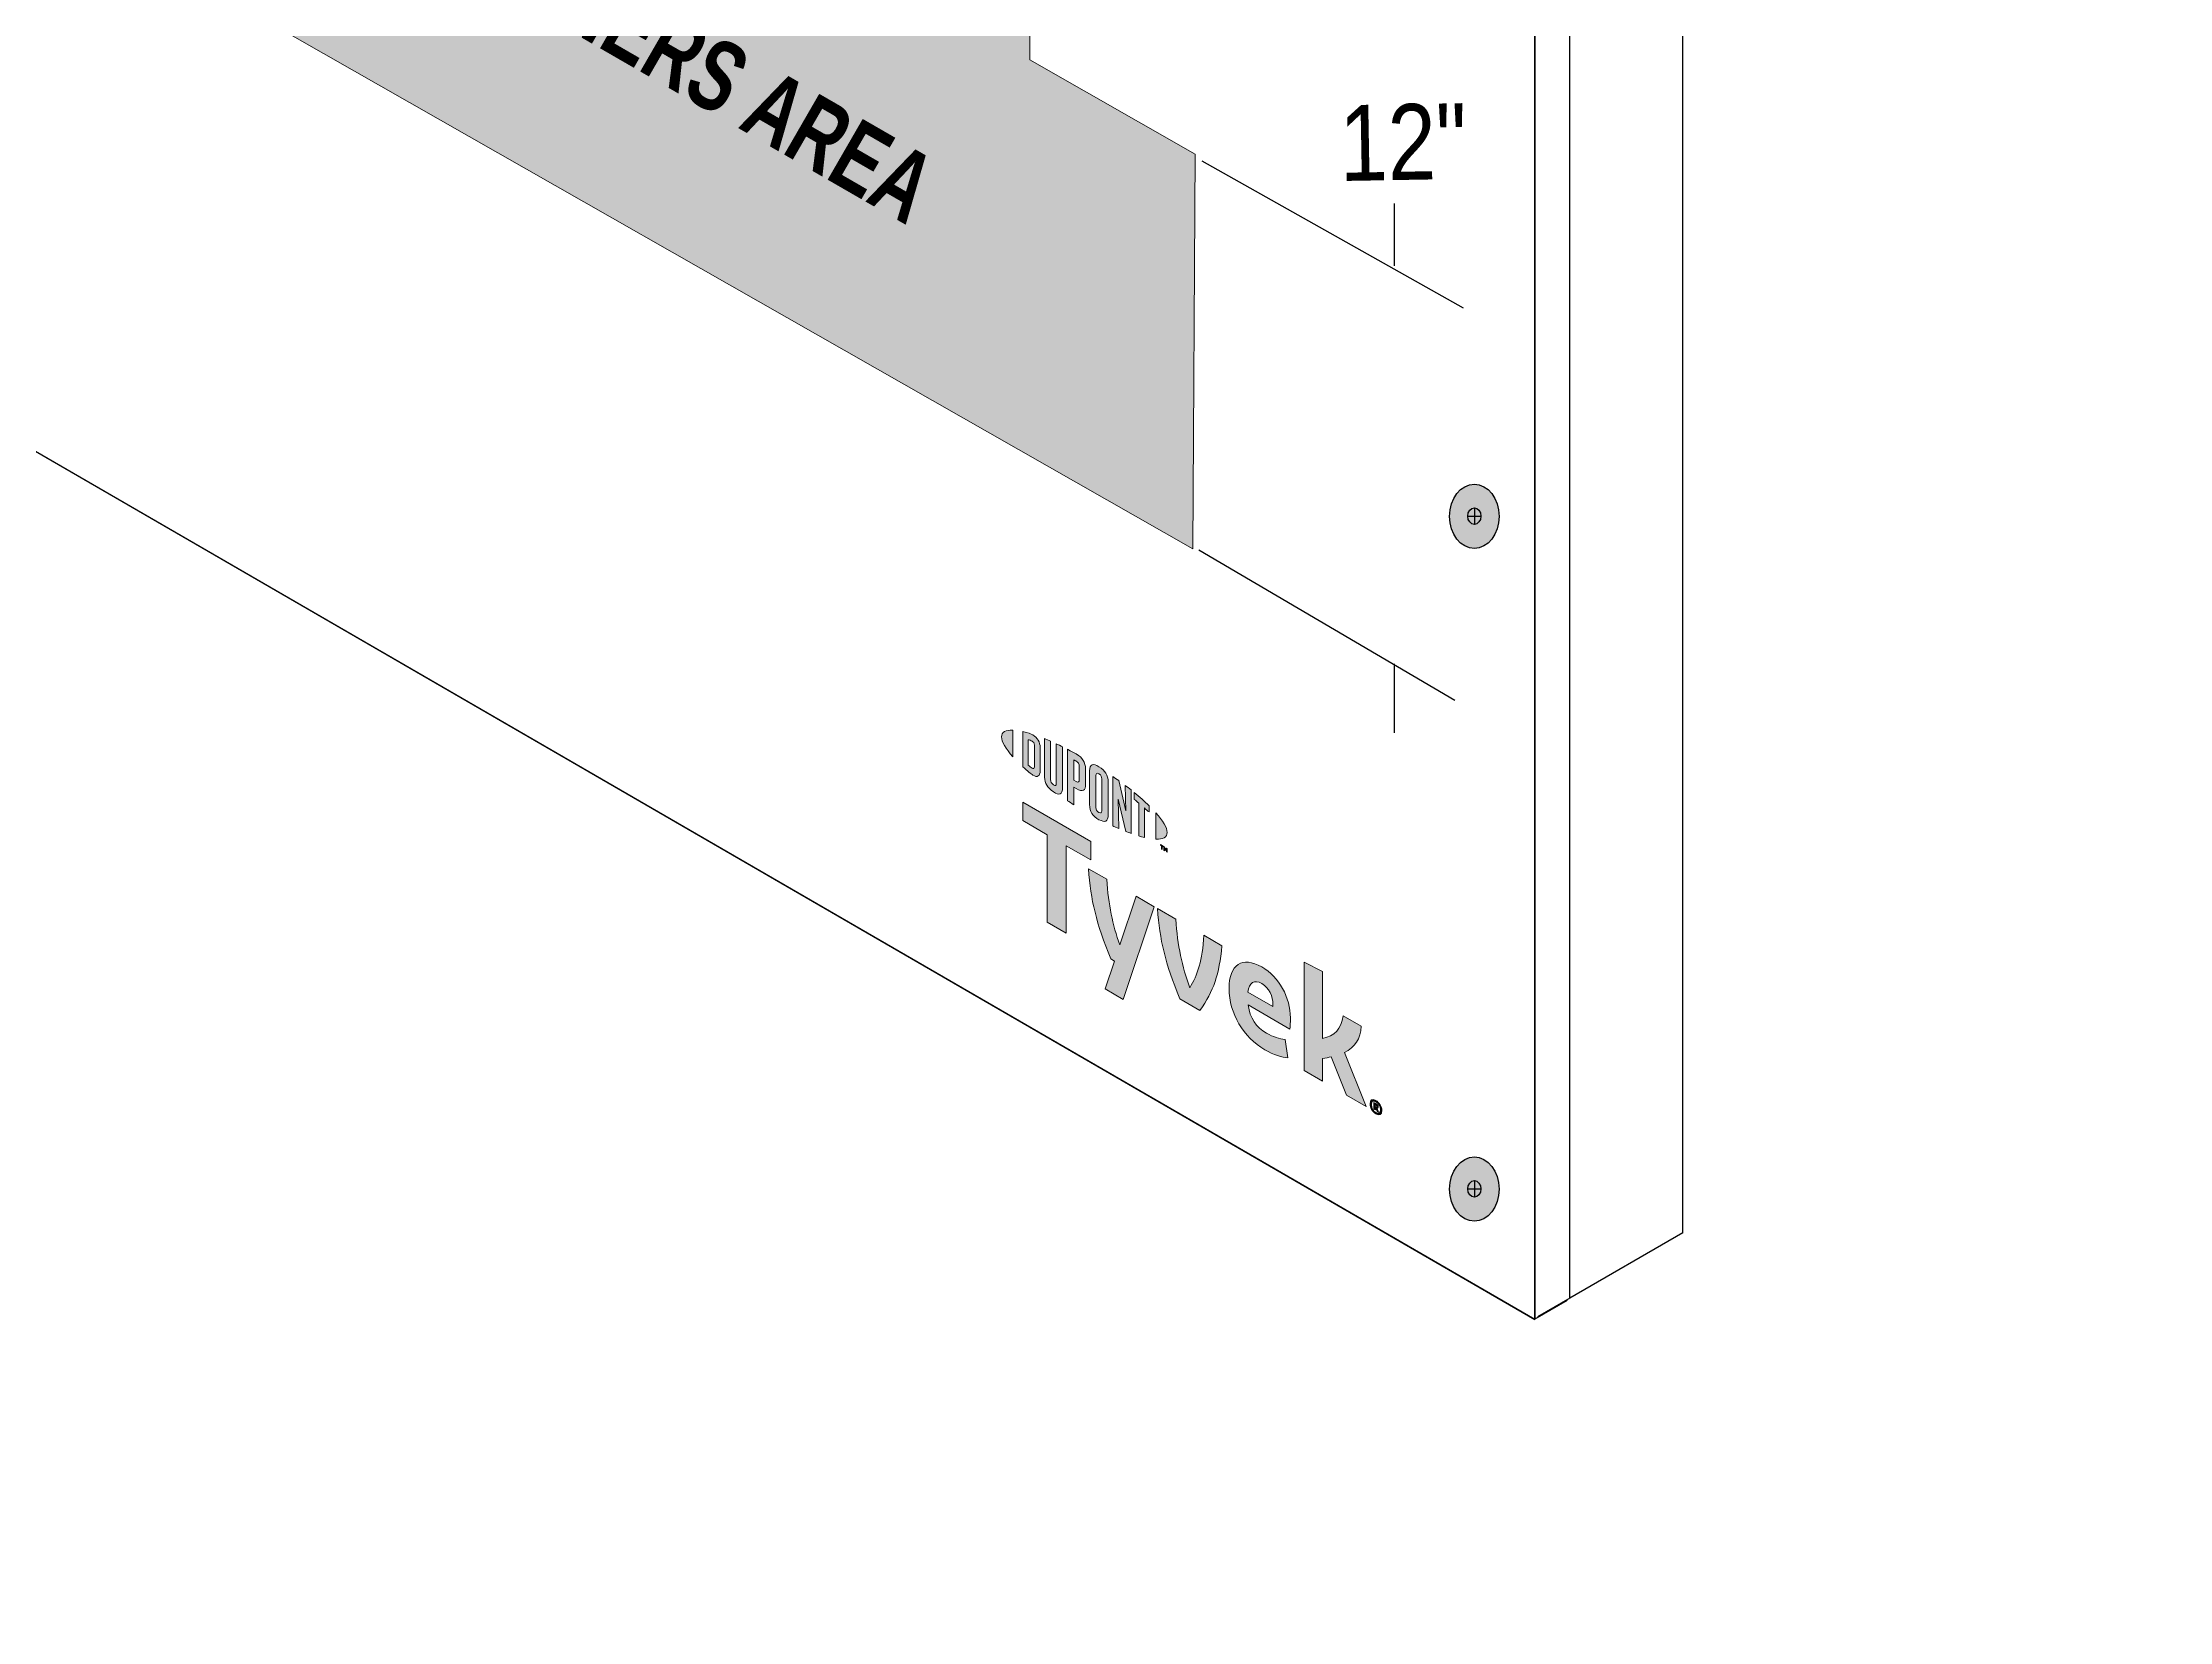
# Model space of a CAD drawing. Extents: x -1140 to 5605, y -816 to 2382.
# Drawn here: x 3065.5 to 3381.6, y -177.4 to 57.2 of the extents above; entities that cross this region are included whole.
import ezdxf

# ---------------------------------------------------------------- set-up
doc = ezdxf.new("R2010")
doc.units = 0
doc.header["$MEASUREMENT"] = 0
for name, pattern in [('AI-Linetype-59', [27, 18, -9]), ('AI-Linetype-60', [13.504076, 9.002717, -4.501359]), ('AI-Linetype-61', [13.504076, 9.002717, -4.501359])]:
    doc.linetypes.add(name, pattern=pattern)
for name, color, linetype, lineweight in [('G-ANNO-TTLB', 7, 'Continuous', 0), ('TYVEK', 7, 'Continuous', 0), ('wall scratch', 7, 'Continuous', 0), ('X-REF - TRACED', 7, 'Continuous', 0)]:
    doc.layers.add(name, color=color, linetype=linetype, lineweight=lineweight)

# ---------------------------------------------------------------- blocks, each defined once
blk = doc.blocks.new('Block_56')
at = {"layer": 'wall scratch', "color": 18, "lineweight": 25, "true_color": 0x000000}
for points in [[(3018.83, 23.51)], [(3287.7, -132.15)]]:
    blk.add_lwpolyline(points, dxfattribs=at)
blk = doc.blocks.new('Block_294')
at = {"layer": 'TYVEK', "color": 2, "lineweight": 25, "true_color": 0xffff00}
for points in [[(3091.11, -6.25)], [(3205.54, -71.08)]]:
    blk.add_lwpolyline(points, dxfattribs=at)
blk = doc.blocks.new('Block_295')
at = {"layer": 'TYVEK', "color": 1, "lineweight": 25, "true_color": 0xff0000}
for points in [[(3122.96, -24.64)], [(3205.54, -72.31)]]:
    blk.add_lwpolyline(points, dxfattribs=at)
blk = doc.blocks.new('Block_296')
at = {"layer": 'TYVEK', "color": 1, "lineweight": 25, "true_color": 0xff0000}
for points in [[(3072.4, 13.53)], [(3072.4, -2.91)]]:
    blk.add_lwpolyline(points, dxfattribs=at)
blk = doc.blocks.new('Block_297')
at = {"layer": 'TYVEK', "color": 1, "lineweight": 25, "true_color": 0xff0000}
for points in [[(3072.4, -2.91)], [(3181.05, -65.77)]]:
    blk.add_lwpolyline(points, dxfattribs=at)
blk = doc.blocks.new('Block_298')
at = {"layer": 'TYVEK', "color": 1, "lineweight": 25, "true_color": 0xff0000}
for points in [[(3122.96, -24.64)], [(3205.54, -72.31)]]:
    blk.add_lwpolyline(points, dxfattribs=at)
blk = doc.blocks.new('Block_299')
at = {"layer": 'TYVEK', "color": 18, "lineweight": 25, "true_color": 0x000000}
for points in [[(3178.76, 115.53)], [(3178.76, -55.91)]]:
    blk.add_lwpolyline(points, dxfattribs=at)
blk = doc.blocks.new('Block_300')
at = {"layer": 'TYVEK', "color": 4, "lineweight": 25, "true_color": 0x00ffff}
for points in [[(3143.51, -11.4)], [(3205.56, -47.18)]]:
    blk.add_lwpolyline(points, dxfattribs=at)
blk = doc.blocks.new('Block_301')
at = {"layer": 'TYVEK', "color": 4, "linetype": 'AI-Linetype-60', "lineweight": 25, "true_color": 0x00ffff}
blk.add_lwpolyline([(3226.51, -58.97)], dxfattribs=at)
at = {"layer": 'TYVEK', "color": 4, "linetype": 'AI-Linetype-61', "lineweight": 25, "true_color": 0x00ffff}
blk.add_lwpolyline([(3205.56, -70.94)], dxfattribs=at)
blk = doc.blocks.new('Block_302')
at = {"layer": 'TYVEK', "color": 4, "lineweight": 25, "true_color": 0x00ffff}
for points in [[(3143.51, -11.4)], [(3123.19, -23.01)]]:
    blk.add_lwpolyline(points, dxfattribs=at)
blk = doc.blocks.new('Block_303')
at = {"layer": 'TYVEK', "color": 4, "lineweight": 25, "true_color": 0x00ffff}
for points in [[(3231.68, -47.19)], [(3231.68, -80.63)]]:
    blk.add_lwpolyline(points, dxfattribs=at)
blk = doc.blocks.new('Block_304')
at = {"layer": 'TYVEK', "color": 4, "lineweight": 25, "true_color": 0x00ffff}
for points in [[(3068.63, 34.98)], [(3091.07, 22.11)]]:
    blk.add_lwpolyline(points, dxfattribs=at)
blk = doc.blocks.new('Block_305')
at = {"layer": 'TYVEK', "color": 4, "lineweight": 25, "true_color": 0x00ffff}
for points in [[(3091.31, -6.08)], [(3205.56, -70.94)]]:
    blk.add_lwpolyline(points, dxfattribs=at)
blk = doc.blocks.new('Block_306')
at = {"layer": 'TYVEK', "color": 2, "lineweight": 25, "true_color": 0xffff00}
for points in [[(3091.07, -6.25)], [(3205.54, -71.08)]]:
    blk.add_lwpolyline(points, dxfattribs=at)
blk = doc.blocks.new('Block_307')
at = {"layer": 'TYVEK', "color": 2, "lineweight": 25, "true_color": 0xffff00}
for points in [[(3095.99, -3.47)], [(3205.24, -66.54)]]:
    blk.add_lwpolyline(points, dxfattribs=at)
blk = doc.blocks.new('Block_308')
at = {"layer": 'TYVEK', "color": 1, "lineweight": 25, "true_color": 0xff0000}
for points in [[(3122.96, -24.64)], [(3205.54, -72.31)]]:
    blk.add_lwpolyline(points, dxfattribs=at)
blk = doc.blocks.new('Block_317')
at = {"layer": 'TYVEK', "true_color": 0x003b71, "transparency": 33554687}
h = blk.add_hatch(color=156, dxfattribs=at)
h.dxf.hatch_style = 2
edge = h.paths.add_edge_path()
edge.add_ellipse((3278.31, -113.16), major_axis=(0, 4.78), ratio=0.766948, start_angle=0, end_angle=360)
at = {"layer": 'TYVEK', "color": 18, "lineweight": 25, "true_color": 0x000000}
for p, q in [((3277.34, -113.13), (3279.29, -113.13)), ((3278.31, -111.9), (3278.31, -114.37))]:
    blk.add_line(p, q, dxfattribs=at)
for centre, major_axis, ratio in [((3278.31, -113.16), (0, 4.78), 0.766948), ((3278.31, -113.13), (0, 1.23), 0.788846)]:
    blk.add_ellipse(centre, major_axis=major_axis, ratio=ratio, dxfattribs=at)
blk = doc.blocks.new('Block_320')
at = {"layer": 'TYVEK', "true_color": 0x003b71, "transparency": 33554687}
h = blk.add_hatch(color=156, dxfattribs=at)
h.dxf.hatch_style = 2
edge = h.paths.add_edge_path()
edge.add_ellipse((3278.31, -13.2), major_axis=(0, 4.78), ratio=0.766948, start_angle=0, end_angle=360)
at = {"layer": 'TYVEK', "color": 18, "lineweight": 25, "true_color": 0x000000}
for p, q in [((3278.31, -11.94), (3278.31, -14.41)), ((3277.34, -13.17), (3279.29, -13.17))]:
    blk.add_line(p, q, dxfattribs=at)
blk.add_lwpolyline([(3277.8, -18.31)], dxfattribs=at)
for centre, major_axis, ratio in [((3278.31, -13.2), (0, 4.78), 0.766948), ((3278.31, -13.17), (0, 1.23), 0.788846)]:
    blk.add_ellipse(centre, major_axis=major_axis, ratio=ratio, dxfattribs=at)
blk = doc.blocks.new('Block_588')
at = {"layer": 'X-REF - TRACED', "true_color": 0x848484, "transparency": 33554687}
h = blk.add_hatch(color=252, dxfattribs=at)
h.dxf.hatch_style = 2
edge = h.paths.add_edge_path()
edge.add_spline(control_points=[(3208.05, -45.97), (3208.05, -46.69), (3208.66, -47.72), (3209.73, -48.91), (3209.73, -48.91), (3209.73, -44.97), (3209.73, -44.97), (3208.66, -44.93), (3208.05, -45.25), (3208.05, -45.97)], knot_values=[0, 0, 0, 0, 1, 1, 1, 2, 2, 2, 3, 3, 3, 3], degree=3, periodic=0)
h = blk.add_hatch(color=252, dxfattribs=at)
h.dxf.hatch_style = 2
edge = h.paths.add_edge_path()
edge.add_spline(control_points=[(3212.94, -50.4), (3212.94, -50.7), (3212.78, -50.71), (3212.59, -50.6), (3212.44, -50.51), (3212.21, -50.32), (3212.03, -50.15), (3212.03, -50.15), (3212.03, -46.39), (3212.03, -46.39), (3212.21, -46.44), (3212.44, -46.51), (3212.59, -46.59), (3212.78, -46.7), (3212.94, -46.89), (3212.94, -47.2), (3212.94, -47.2), (3212.94, -50.4), (3212.94, -50.4)], knot_values=[0, 0, 0, 0, 1, 1, 1, 2, 2, 2, 3, 3, 3, 4, 4, 4, 5, 5, 5, 6, 6, 6, 6], degree=3, periodic=0)
edge = h.paths.add_edge_path()
edge.add_spline(control_points=[(3212.71, -45.68), (3212.41, -45.51), (3211.98, -45.36), (3211.21, -45.19), (3211.21, -45.19), (3211.21, -50.41), (3211.21, -50.41), (3211.89, -51.04), (3212.41, -51.48), (3212.71, -51.66), (3213.4, -52.05), (3213.79, -51.79), (3213.79, -51.02), (3213.79, -51.02), (3213.79, -47.55), (3213.79, -47.55), (3213.79, -46.78), (3213.4, -46.07), (3212.71, -45.68)], knot_values=[0, 0, 0, 0, 1, 1, 1, 2, 2, 2, 3, 3, 3, 4, 4, 4, 5, 5, 5, 6, 6, 6, 6], degree=3, periodic=0)
h = blk.add_hatch(color=252, dxfattribs=at)
h.dxf.hatch_style = 2
edge = h.paths.add_edge_path()
edge.add_spline(control_points=[(3216.18, -52.88), (3216.18, -53.18), (3216.09, -53.32), (3215.76, -53.09), (3215.43, -52.85), (3215.35, -52.65), (3215.35, -52.29), (3215.35, -52.29), (3215.35, -46.6), (3215.35, -46.6), (3215.13, -46.51), (3214.65, -46.31), (3214.45, -46.22), (3214.45, -46.22), (3214.45, -51.97), (3214.45, -51.97), (3214.45, -52.89), (3214.84, -53.47), (3215.76, -54.12), (3216.6, -54.72), (3217.12, -54.53), (3217.12, -53.51), (3217.12, -53.51), (3217.12, -47.44), (3217.12, -47.44), (3216.94, -47.35), (3216.36, -47.07), (3216.18, -46.98), (3216.18, -46.98), (3216.18, -52.88), (3216.18, -52.88)], knot_values=[0, 0, 0, 0, 1, 1, 1, 2, 2, 2, 3, 3, 3, 4, 4, 4, 5, 5, 5, 6, 6, 6, 7, 7, 7, 8, 8, 8, 9, 9, 9, 10, 10, 10, 10], degree=3, periodic=0)
h = blk.add_hatch(color=252, dxfattribs=at)
h.dxf.hatch_style = 2
edge = h.paths.add_edge_path()
edge.add_spline(control_points=[(3219.6, -52.36), (3219.6, -52.69), (3219.5, -52.79), (3219.12, -52.58), (3219.12, -52.58), (3218.79, -52.39), (3218.79, -52.39), (3218.79, -52.39), (3218.79, -49.37), (3218.79, -49.37), (3218.93, -49.44), (3219.01, -49.49), (3219.1, -49.54), (3219.51, -49.77), (3219.6, -50), (3219.6, -50.34), (3219.6, -50.34), (3219.6, -52.36), (3219.6, -52.36)], knot_values=[0, 0, 0, 0, 1, 1, 1, 2, 2, 2, 3, 3, 3, 4, 4, 4, 5, 5, 5, 6, 6, 6, 6], degree=3, periodic=0)
edge = h.paths.add_edge_path()
edge.add_spline(control_points=[(3219.15, -48.5), (3218.99, -48.41), (3218.4, -48.09), (3217.85, -47.81), (3217.85, -47.81), (3217.85, -55.46), (3217.85, -55.46), (3218.03, -55.58), (3218.52, -55.89), (3218.79, -56.05), (3218.79, -56.05), (3218.79, -53.45), (3218.79, -53.45), (3218.79, -53.45), (3219.15, -53.66), (3219.15, -53.66), (3220.14, -54.23), (3220.54, -53.96), (3220.54, -52.98), (3220.54, -52.98), (3220.54, -50.73), (3220.54, -50.73), (3220.54, -49.78), (3220.09, -49.04), (3219.15, -48.5)], knot_values=[0, 0, 0, 0, 1, 1, 1, 2, 2, 2, 3, 3, 3, 4, 4, 4, 5, 5, 5, 6, 6, 6, 7, 7, 7, 8, 8, 8, 8], degree=3, periodic=0)
h = blk.add_hatch(color=252, dxfattribs=at)
h.dxf.hatch_style = 2
edge = h.paths.add_edge_path()
edge.add_spline(control_points=[(3222.95, -56.96), (3222.95, -57.27), (3222.86, -57.37), (3222.53, -57.19), (3222.19, -57.01), (3222.09, -56.78), (3222.09, -56.47), (3222.09, -56.47), (3222.09, -51.7), (3222.09, -51.7), (3222.09, -51.39), (3222.19, -51.27), (3222.53, -51.47), (3222.86, -51.68), (3222.95, -51.89), (3222.95, -52.19), (3222.95, -52.19), (3222.95, -56.96), (3222.95, -56.96)], knot_values=[0, 0, 0, 0, 1, 1, 1, 2, 2, 2, 3, 3, 3, 4, 4, 4, 5, 5, 5, 6, 6, 6, 6], degree=3, periodic=0)
edge = h.paths.add_edge_path()
edge.add_spline(control_points=[(3222.53, -50.4), (3221.66, -49.85), (3221.14, -50), (3221.14, -51), (3221.14, -51), (3221.14, -56.01), (3221.14, -56.01), (3221.14, -57.07), (3221.61, -57.78), (3222.53, -58.27), (3223.43, -58.74), (3223.9, -58.62), (3223.9, -57.49), (3223.9, -57.49), (3223.9, -52.71), (3223.9, -52.71), (3223.9, -51.63), (3223.47, -51), (3222.53, -50.4)], knot_values=[0, 0, 0, 0, 1, 1, 1, 2, 2, 2, 3, 3, 3, 4, 4, 4, 5, 5, 5, 6, 6, 6, 6], degree=3, periodic=0)
h = blk.add_hatch(color=252, dxfattribs=at)
h.dxf.hatch_style = 2
edge = h.paths.add_edge_path()
edge.add_spline(control_points=[(3226.5, -56.96), (3226.5, -56.96), (3225.46, -52.47), (3225.46, -52.47), (3225.17, -52.26), (3224.83, -52.02), (3224.57, -51.84), (3224.57, -51.84), (3224.57, -59.19), (3224.57, -59.19), (3224.75, -59.27), (3225.23, -59.48), (3225.47, -59.59), (3225.47, -59.59), (3225.4, -55.22), (3225.4, -55.22), (3225.4, -55.22), (3226.5, -60.01), (3226.5, -60.01), (3226.73, -60.11), (3227.07, -60.23), (3227.3, -60.32), (3227.3, -60.32), (3227.3, -53.86), (3227.3, -53.86), (3227.07, -53.67), (3226.64, -53.35), (3226.43, -53.19), (3226.43, -53.19), (3226.5, -56.96), (3226.5, -56.96)], knot_values=[0, 0, 0, 0, 1, 1, 1, 2, 2, 2, 3, 3, 3, 4, 4, 4, 5, 5, 5, 6, 6, 6, 7, 7, 7, 8, 8, 8, 9, 9, 9, 10, 10, 10, 10], degree=3, periodic=0)
h = blk.add_hatch(color=252, dxfattribs=at)
h.dxf.hatch_style = 2
edge = h.paths.add_edge_path()
edge.add_spline(control_points=[(3227.76, -55.26), (3228, -55.44), (3228.22, -55.63), (3228.45, -55.81), (3228.45, -55.81), (3228.45, -60.69), (3228.45, -60.69), (3228.65, -60.76), (3229.03, -60.86), (3229.29, -60.92), (3229.29, -60.92), (3229.29, -56.53), (3229.29, -56.53), (3229.53, -56.74), (3229.76, -56.94), (3229.97, -57.13), (3229.97, -57.13), (3229.97, -56.19), (3229.97, -56.19), (3229.31, -55.54), (3228.6, -54.92), (3227.76, -54.24), (3227.76, -54.24), (3227.76, -55.26), (3227.76, -55.26)], knot_values=[0, 0, 0, 0, 1, 1, 1, 2, 2, 2, 3, 3, 3, 4, 4, 4, 5, 5, 5, 6, 6, 6, 7, 7, 7, 8, 8, 8, 8], degree=3, periodic=0)
h = blk.add_hatch(color=252, dxfattribs=at)
h.dxf.hatch_style = 2
edge = h.paths.add_edge_path()
edge.add_spline(control_points=[(3232.66, -60.17), (3232.66, -60.9), (3232.05, -61.22), (3230.98, -61.18), (3230.98, -61.18), (3230.98, -57.24), (3230.98, -57.24), (3232.05, -58.43), (3232.66, -59.46), (3232.66, -60.17)], knot_values=[0, 0, 0, 0, 1, 1, 1, 2, 2, 2, 3, 3, 3, 3], degree=3, periodic=0)
h = blk.add_hatch(color=252, dxfattribs=at)
h.dxf.hatch_style = 2
edge = h.paths.add_edge_path()
edge.add_spline(control_points=[(3232.16, -62.26), (3232.16, -62.26), (3232.26, -62.32), (3232.26, -62.32), (3232.26, -62.32), (3232.41, -62.67), (3232.41, -62.67), (3232.41, -62.67), (3232.56, -62.49), (3232.56, -62.49), (3232.56, -62.49), (3232.66, -62.55), (3232.66, -62.55), (3232.66, -62.55), (3232.66, -63.11), (3232.66, -63.11), (3232.66, -63.11), (3232.57, -63.06), (3232.57, -63.06), (3232.57, -63.06), (3232.57, -62.66), (3232.57, -62.66), (3232.57, -62.66), (3232.41, -62.84), (3232.41, -62.84), (3232.41, -62.84), (3232.4, -62.83), (3232.4, -62.83), (3232.4, -62.83), (3232.25, -62.47), (3232.25, -62.47), (3232.25, -62.47), (3232.25, -62.88), (3232.25, -62.88), (3232.25, -62.88), (3232.16, -62.83), (3232.16, -62.83), (3232.16, -62.83), (3232.16, -62.26), (3232.16, -62.26)], knot_values=[0, 0, 0, 0, 1, 1, 1, 2, 2, 2, 3, 3, 3, 4, 4, 4, 5, 5, 5, 6, 6, 6, 7, 7, 7, 8, 8, 8, 9, 9, 9, 10, 10, 10, 11, 11, 11, 12, 12, 12, 13, 13, 13, 13], degree=3, periodic=0)
edge = h.paths.add_edge_path()
edge.add_spline(control_points=[(3231.81, -62.15), (3231.81, -62.15), (3231.65, -62.06), (3231.65, -62.06), (3231.65, -62.06), (3231.65, -61.96), (3231.65, -61.96), (3231.65, -61.96), (3232.05, -62.2), (3232.05, -62.2), (3232.05, -62.2), (3232.05, -62.3), (3232.05, -62.3), (3232.05, -62.3), (3231.9, -62.21), (3231.9, -62.21), (3231.9, -62.21), (3231.9, -62.68), (3231.9, -62.68), (3231.9, -62.68), (3231.81, -62.62), (3231.81, -62.62), (3231.81, -62.62), (3231.81, -62.15), (3231.81, -62.15)], knot_values=[0, 0, 0, 0, 1, 1, 1, 2, 2, 2, 3, 3, 3, 4, 4, 4, 5, 5, 5, 6, 6, 6, 7, 7, 7, 8, 8, 8, 8], degree=3, periodic=0)
at = {"layer": 'X-REF - TRACED'}
for points, knots in [([(3208.05, -45.97), (3208.05, -46.69), (3208.66, -47.72), (3209.73, -48.91), (3209.73, -48.91), (3209.73, -44.97), (3209.73, -44.97), (3208.66, -44.93), (3208.05, -45.25), (3208.05, -45.97)], [0, 0, 0, 0, 1, 1, 1, 2, 2, 2, 3, 3, 3, 3]), ([(3212.71, -45.68), (3212.41, -45.51), (3211.98, -45.36), (3211.21, -45.19), (3211.21, -45.19), (3211.21, -50.41), (3211.21, -50.41), (3211.89, -51.04), (3212.41, -51.48), (3212.71, -51.66), (3213.4, -52.05), (3213.79, -51.79), (3213.79, -51.02), (3213.79, -51.02), (3213.79, -47.55), (3213.79, -47.55), (3213.79, -46.78), (3213.4, -46.07), (3212.71, -45.68)], [0, 0, 0, 0, 1, 1, 1, 2, 2, 2, 3, 3, 3, 4, 4, 4, 5, 5, 5, 6, 6, 6, 6]), ([(3212.94, -50.4), (3212.94, -50.7), (3212.78, -50.71), (3212.59, -50.6), (3212.44, -50.51), (3212.21, -50.32), (3212.03, -50.15), (3212.03, -50.15), (3212.03, -46.39), (3212.03, -46.39), (3212.21, -46.44), (3212.44, -46.51), (3212.59, -46.59), (3212.78, -46.7), (3212.94, -46.89), (3212.94, -47.2), (3212.94, -47.2), (3212.94, -50.4), (3212.94, -50.4)], [0, 0, 0, 0, 1, 1, 1, 2, 2, 2, 3, 3, 3, 4, 4, 4, 5, 5, 5, 6, 6, 6, 6]), ([(3216.18, -52.88), (3216.18, -53.18), (3216.09, -53.32), (3215.76, -53.09), (3215.43, -52.85), (3215.35, -52.65), (3215.35, -52.29), (3215.35, -52.29), (3215.35, -46.6), (3215.35, -46.6), (3215.13, -46.51), (3214.65, -46.31), (3214.45, -46.22), (3214.45, -46.22), (3214.45, -51.97), (3214.45, -51.97), (3214.45, -52.89), (3214.84, -53.47), (3215.76, -54.12), (3216.6, -54.72), (3217.12, -54.53), (3217.12, -53.51), (3217.12, -53.51), (3217.12, -47.44), (3217.12, -47.44), (3216.94, -47.35), (3216.36, -47.07), (3216.18, -46.98), (3216.18, -46.98), (3216.18, -52.88), (3216.18, -52.88)], [0, 0, 0, 0, 1, 1, 1, 2, 2, 2, 3, 3, 3, 4, 4, 4, 5, 5, 5, 6, 6, 6, 7, 7, 7, 8, 8, 8, 9, 9, 9, 10, 10, 10, 10]), ([(3219.15, -48.5), (3218.99, -48.41), (3218.4, -48.09), (3217.85, -47.81), (3217.85, -47.81), (3217.85, -55.46), (3217.85, -55.46), (3218.03, -55.58), (3218.52, -55.89), (3218.79, -56.05), (3218.79, -56.05), (3218.79, -53.45), (3218.79, -53.45), (3218.79, -53.45), (3219.15, -53.66), (3219.15, -53.66), (3220.14, -54.23), (3220.54, -53.96), (3220.54, -52.98), (3220.54, -52.98), (3220.54, -50.73), (3220.54, -50.73), (3220.54, -49.78), (3220.09, -49.04), (3219.15, -48.5)], [0, 0, 0, 0, 1, 1, 1, 2, 2, 2, 3, 3, 3, 4, 4, 4, 5, 5, 5, 6, 6, 6, 7, 7, 7, 8, 8, 8, 8]), ([(3219.6, -52.36), (3219.6, -52.69), (3219.5, -52.79), (3219.12, -52.58), (3219.12, -52.58), (3218.79, -52.39), (3218.79, -52.39), (3218.79, -52.39), (3218.79, -49.37), (3218.79, -49.37), (3218.93, -49.44), (3219.01, -49.49), (3219.1, -49.54), (3219.51, -49.77), (3219.6, -50), (3219.6, -50.34), (3219.6, -50.34), (3219.6, -52.36), (3219.6, -52.36)], [0, 0, 0, 0, 1, 1, 1, 2, 2, 2, 3, 3, 3, 4, 4, 4, 5, 5, 5, 6, 6, 6, 6]), ([(3222.53, -50.4), (3221.66, -49.85), (3221.14, -50), (3221.14, -51), (3221.14, -51), (3221.14, -56.01), (3221.14, -56.01), (3221.14, -57.07), (3221.61, -57.78), (3222.53, -58.27), (3223.43, -58.74), (3223.9, -58.62), (3223.9, -57.49), (3223.9, -57.49), (3223.9, -52.71), (3223.9, -52.71), (3223.9, -51.63), (3223.47, -51), (3222.53, -50.4)], [0, 0, 0, 0, 1, 1, 1, 2, 2, 2, 3, 3, 3, 4, 4, 4, 5, 5, 5, 6, 6, 6, 6]), ([(3222.95, -56.96), (3222.95, -57.27), (3222.86, -57.37), (3222.53, -57.19), (3222.19, -57.01), (3222.09, -56.78), (3222.09, -56.47), (3222.09, -56.47), (3222.09, -51.7), (3222.09, -51.7), (3222.09, -51.39), (3222.19, -51.27), (3222.53, -51.47), (3222.86, -51.68), (3222.95, -51.89), (3222.95, -52.19), (3222.95, -52.19), (3222.95, -56.96), (3222.95, -56.96)], [0, 0, 0, 0, 1, 1, 1, 2, 2, 2, 3, 3, 3, 4, 4, 4, 5, 5, 5, 6, 6, 6, 6]), ([(3226.5, -56.96), (3226.5, -56.96), (3225.46, -52.47), (3225.46, -52.47), (3225.17, -52.26), (3224.83, -52.02), (3224.57, -51.84), (3224.57, -51.84), (3224.57, -59.19), (3224.57, -59.19), (3224.75, -59.27), (3225.23, -59.48), (3225.47, -59.59), (3225.47, -59.59), (3225.4, -55.22), (3225.4, -55.22), (3225.4, -55.22), (3226.5, -60.01), (3226.5, -60.01), (3226.73, -60.11), (3227.07, -60.23), (3227.3, -60.32), (3227.3, -60.32), (3227.3, -53.86), (3227.3, -53.86), (3227.07, -53.67), (3226.64, -53.35), (3226.43, -53.19), (3226.43, -53.19), (3226.5, -56.96), (3226.5, -56.96)], [0, 0, 0, 0, 1, 1, 1, 2, 2, 2, 3, 3, 3, 4, 4, 4, 5, 5, 5, 6, 6, 6, 7, 7, 7, 8, 8, 8, 9, 9, 9, 10, 10, 10, 10]), ([(3227.76, -55.26), (3228, -55.44), (3228.22, -55.63), (3228.45, -55.81), (3228.45, -55.81), (3228.45, -60.69), (3228.45, -60.69), (3228.65, -60.76), (3229.03, -60.86), (3229.29, -60.92), (3229.29, -60.92), (3229.29, -56.53), (3229.29, -56.53), (3229.53, -56.74), (3229.76, -56.94), (3229.97, -57.13), (3229.97, -57.13), (3229.97, -56.19), (3229.97, -56.19), (3229.31, -55.54), (3228.6, -54.92), (3227.76, -54.24), (3227.76, -54.24), (3227.76, -55.26), (3227.76, -55.26)], [0, 0, 0, 0, 1, 1, 1, 2, 2, 2, 3, 3, 3, 4, 4, 4, 5, 5, 5, 6, 6, 6, 7, 7, 7, 8, 8, 8, 8]), ([(3232.66, -60.17), (3232.66, -60.9), (3232.05, -61.22), (3230.98, -61.18), (3230.98, -61.18), (3230.98, -57.24), (3230.98, -57.24), (3232.05, -58.43), (3232.66, -59.46), (3232.66, -60.17)], [0, 0, 0, 0, 1, 1, 1, 2, 2, 2, 3, 3, 3, 3]), ([(3231.81, -62.15), (3231.81, -62.15), (3231.65, -62.06), (3231.65, -62.06), (3231.65, -62.06), (3231.65, -61.96), (3231.65, -61.96), (3231.65, -61.96), (3232.05, -62.2), (3232.05, -62.2), (3232.05, -62.2), (3232.05, -62.3), (3232.05, -62.3), (3232.05, -62.3), (3231.9, -62.21), (3231.9, -62.21), (3231.9, -62.21), (3231.9, -62.68), (3231.9, -62.68), (3231.9, -62.68), (3231.81, -62.62), (3231.81, -62.62), (3231.81, -62.62), (3231.81, -62.15), (3231.81, -62.15)], [0, 0, 0, 0, 1, 1, 1, 2, 2, 2, 3, 3, 3, 4, 4, 4, 5, 5, 5, 6, 6, 6, 7, 7, 7, 8, 8, 8, 8]), ([(3232.16, -62.26), (3232.16, -62.26), (3232.26, -62.32), (3232.26, -62.32), (3232.26, -62.32), (3232.41, -62.67), (3232.41, -62.67), (3232.41, -62.67), (3232.56, -62.49), (3232.56, -62.49), (3232.56, -62.49), (3232.66, -62.55), (3232.66, -62.55), (3232.66, -62.55), (3232.66, -63.11), (3232.66, -63.11), (3232.66, -63.11), (3232.57, -63.06), (3232.57, -63.06), (3232.57, -63.06), (3232.57, -62.66), (3232.57, -62.66), (3232.57, -62.66), (3232.41, -62.84), (3232.41, -62.84), (3232.41, -62.84), (3232.4, -62.83), (3232.4, -62.83), (3232.4, -62.83), (3232.25, -62.47), (3232.25, -62.47), (3232.25, -62.47), (3232.25, -62.88), (3232.25, -62.88), (3232.25, -62.88), (3232.16, -62.83), (3232.16, -62.83), (3232.16, -62.83), (3232.16, -62.26), (3232.16, -62.26)], [0, 0, 0, 0, 1, 1, 1, 2, 2, 2, 3, 3, 3, 4, 4, 4, 5, 5, 5, 6, 6, 6, 7, 7, 7, 8, 8, 8, 9, 9, 9, 10, 10, 10, 11, 11, 11, 12, 12, 12, 13, 13, 13, 13])]:
    blk.add_open_spline(points, degree=3, knots=knots, dxfattribs=at)
blk = doc.blocks.new('Block_592')
at = {"layer": 'X-REF - TRACED', "true_color": 0x848484, "transparency": 33554687}
h = blk.add_hatch(color=252, dxfattribs=at)
h.dxf.hatch_style = 2
h.paths.add_polyline_path([(3221.31, -61.5), (3211.21, -55.67), (3211.21, -58.41), (3214.85, -60.52), (3214.85, -73.51), (3217.66, -75.13), (3217.66, -62.14), (3221.31, -64.24)])
h = blk.add_hatch(color=252, dxfattribs=at)
h.dxf.hatch_style = 2
edge = h.paths.add_edge_path()
edge.add_spline(control_points=[(3238.1, -75.44), (3237.92, -79.19), (3237.18, -81.36), (3236.02, -83.24), (3234.9, -80.05), (3234.18, -77.02), (3233.96, -73.05), (3233.96, -73.05), (3231.23, -71.48), (3231.23, -71.48), (3231.53, -76.17), (3232.41, -79.58), (3234.53, -84.87), (3234.53, -84.87), (3237.53, -86.6), (3237.53, -86.6), (3239.57, -83.71), (3240.41, -81.3), (3240.8, -77.01), (3240.8, -77.01), (3238.1, -75.44), (3238.1, -75.44)], knot_values=[0, 0, 0, 0, 1, 1, 1, 2, 2, 2, 3, 3, 3, 4, 4, 4, 5, 5, 5, 6, 6, 6, 7, 7, 7, 7], degree=3, periodic=0)
h = blk.add_hatch(color=252, dxfattribs=at)
h.dxf.hatch_style = 2
edge = h.paths.add_edge_path()
edge.add_spline(control_points=[(3244.67, -83.89), (3244.67, -83.89), (3248.39, -86.04), (3248.39, -86.04), (3248.39, -86.04), (3248.39, -85.77), (3248.39, -85.77), (3248.39, -84.51), (3247.81, -83.25), (3246.73, -82.63), (3245.59, -81.97), (3244.84, -82.46), (3244.67, -83.89)], knot_values=[0, 0, 0, 0, 1, 1, 1, 2, 2, 2, 3, 3, 3, 4, 4, 4, 4], degree=3, periodic=0)
edge = h.paths.add_edge_path()
edge.add_spline(control_points=[(3250.61, -93.66), (3249.75, -93.61), (3248.47, -93.19), (3247.18, -92.45), (3244.02, -90.62), (3241.86, -87.08), (3241.86, -83.35), (3241.86, -79.78), (3243.84, -78.49), (3246.73, -80.16), (3249.3, -81.64), (3250.98, -84.7), (3250.98, -87.72), (3250.98, -88.39), (3250.94, -88.95), (3250.91, -89.38), (3250.91, -89.38), (3244.71, -85.8), (3244.71, -85.8), (3244.96, -87.75), (3245.88, -89.09), (3247.45, -90), (3248.41, -90.55), (3249.34, -90.84), (3250.18, -90.92), (3250.18, -90.92), (3250.61, -93.66), (3250.61, -93.66)], knot_values=[0, 0, 0, 0, 1, 1, 1, 2, 2, 2, 3, 3, 3, 4, 4, 4, 5, 5, 5, 6, 6, 6, 7, 7, 7, 8, 8, 8, 9, 9, 9, 9], degree=3, periodic=0)
h = blk.add_hatch(color=252, dxfattribs=at)
h.dxf.hatch_style = 2
edge = h.paths.add_edge_path()
edge.add_spline(control_points=[(3259.01, -92.87), (3259.01, -92.87), (3262.26, -100.88), (3262.26, -100.88), (3262.26, -100.88), (3259.32, -99.19), (3259.32, -99.19), (3259.32, -99.19), (3257.06, -93.5), (3257.06, -93.5), (3256.65, -93.6), (3256.22, -93.69), (3255.75, -93.75), (3255.75, -93.75), (3255.75, -97.12), (3255.75, -97.12), (3255.75, -97.12), (3253.04, -95.56), (3253.04, -95.56), (3253.04, -95.56), (3253.04, -79.44), (3253.04, -79.44), (3253.04, -79.44), (3255.75, -80.85), (3255.75, -80.85), (3255.75, -80.85), (3255.75, -90.76), (3255.75, -90.76), (3257.59, -90.45), (3258.5, -89.4), (3258.81, -87.4), (3258.81, -87.4), (3261.5, -88.95), (3261.5, -88.95), (3261.44, -90.85), (3260.57, -92.09), (3259.01, -92.87)], knot_values=[0, 0, 0, 0, 1, 1, 1, 2, 2, 2, 3, 3, 3, 4, 4, 4, 5, 5, 5, 6, 6, 6, 7, 7, 7, 8, 8, 8, 9, 9, 9, 10, 10, 10, 11, 11, 11, 12, 12, 12, 12], degree=3, periodic=0)
at = {"layer": 'X-REF - TRACED'}
blk.add_lwpolyline([(3221.31, -61.5), (3211.21, -55.67), (3211.21, -58.41), (3214.85, -60.52), (3214.85, -73.51), (3217.66, -75.13), (3217.66, -62.14), (3221.31, -64.24)], close=True, dxfattribs=at)
for points, knots in [([(3238.1, -75.44), (3237.92, -79.19), (3237.18, -81.36), (3236.02, -83.24), (3234.9, -80.05), (3234.18, -77.02), (3233.96, -73.05), (3233.96, -73.05), (3231.23, -71.48), (3231.23, -71.48), (3231.53, -76.17), (3232.41, -79.58), (3234.53, -84.87), (3234.53, -84.87), (3237.53, -86.6), (3237.53, -86.6), (3239.57, -83.71), (3240.41, -81.3), (3240.8, -77.01), (3240.8, -77.01), (3238.1, -75.44), (3238.1, -75.44)], [0, 0, 0, 0, 1, 1, 1, 2, 2, 2, 3, 3, 3, 4, 4, 4, 5, 5, 5, 6, 6, 6, 7, 7, 7, 7]), ([(3250.61, -93.66), (3249.75, -93.61), (3248.47, -93.19), (3247.18, -92.45), (3244.02, -90.62), (3241.86, -87.08), (3241.86, -83.35), (3241.86, -79.78), (3243.84, -78.49), (3246.73, -80.16), (3249.3, -81.64), (3250.98, -84.7), (3250.98, -87.72), (3250.98, -88.39), (3250.94, -88.95), (3250.91, -89.38), (3250.91, -89.38), (3244.71, -85.8), (3244.71, -85.8), (3244.96, -87.75), (3245.88, -89.09), (3247.45, -90), (3248.41, -90.55), (3249.34, -90.84), (3250.18, -90.92), (3250.18, -90.92), (3250.61, -93.66), (3250.61, -93.66)], [0, 0, 0, 0, 1, 1, 1, 2, 2, 2, 3, 3, 3, 4, 4, 4, 5, 5, 5, 6, 6, 6, 7, 7, 7, 8, 8, 8, 9, 9, 9, 9]), ([(3244.67, -83.89), (3244.67, -83.89), (3248.39, -86.04), (3248.39, -86.04), (3248.39, -86.04), (3248.39, -85.77), (3248.39, -85.77), (3248.39, -84.51), (3247.81, -83.25), (3246.73, -82.63), (3245.59, -81.97), (3244.84, -82.46), (3244.67, -83.89)], [0, 0, 0, 0, 1, 1, 1, 2, 2, 2, 3, 3, 3, 4, 4, 4, 4]), ([(3259.01, -92.87), (3259.01, -92.87), (3262.26, -100.88), (3262.26, -100.88), (3262.26, -100.88), (3259.32, -99.19), (3259.32, -99.19), (3259.32, -99.19), (3257.06, -93.5), (3257.06, -93.5), (3256.65, -93.6), (3256.22, -93.69), (3255.75, -93.75), (3255.75, -93.75), (3255.75, -97.12), (3255.75, -97.12), (3255.75, -97.12), (3253.04, -95.56), (3253.04, -95.56), (3253.04, -95.56), (3253.04, -79.44), (3253.04, -79.44), (3253.04, -79.44), (3255.75, -80.85), (3255.75, -80.85), (3255.75, -80.85), (3255.75, -90.76), (3255.75, -90.76), (3257.59, -90.45), (3258.5, -89.4), (3258.81, -87.4), (3258.81, -87.4), (3261.5, -88.95), (3261.5, -88.95), (3261.44, -90.85), (3260.57, -92.09), (3259.01, -92.87)], [0, 0, 0, 0, 1, 1, 1, 2, 2, 2, 3, 3, 3, 4, 4, 4, 5, 5, 5, 6, 6, 6, 7, 7, 7, 8, 8, 8, 9, 9, 9, 10, 10, 10, 11, 11, 11, 12, 12, 12, 12])]:
    blk.add_open_spline(points, degree=3, knots=knots, dxfattribs=at)
blk = doc.blocks.new('Block_591')
at = {"layer": 'X-REF - TRACED', "true_color": 0x848484, "transparency": 33554687}
h = blk.add_hatch(color=252, dxfattribs=at)
h.dxf.hatch_style = 2
edge = h.paths.add_edge_path()
edge.add_spline(control_points=[(3228.05, -69.64), (3228.05, -69.64), (3225.62, -76.89), (3225.62, -76.89), (3224.58, -73.86), (3223.91, -70.92), (3223.71, -67.13), (3223.71, -67.13), (3220.98, -65.56), (3220.98, -65.56), (3221.27, -70.25), (3222.16, -73.66), (3224.27, -78.95), (3224.27, -78.95), (3224.82, -79.27), (3224.82, -79.27), (3224.82, -79.27), (3223.43, -83.41), (3223.43, -83.41), (3223.43, -83.41), (3226.14, -84.97), (3226.14, -84.97), (3226.14, -84.97), (3230.75, -71.2), (3230.75, -71.2), (3230.75, -71.2), (3228.05, -69.64), (3228.05, -69.64)], knot_values=[0, 0, 0, 0, 1, 1, 1, 2, 2, 2, 3, 3, 3, 4, 4, 4, 5, 5, 5, 6, 6, 6, 7, 7, 7, 8, 8, 8, 9, 9, 9, 9], degree=3, periodic=0)
at = {"layer": 'X-REF - TRACED'}
blk.add_open_spline([(3228.05, -69.64), (3228.05, -69.64), (3225.62, -76.89), (3225.62, -76.89), (3224.58, -73.86), (3223.91, -70.92), (3223.71, -67.13), (3223.71, -67.13), (3220.98, -65.56), (3220.98, -65.56), (3221.27, -70.25), (3222.16, -73.66), (3224.27, -78.95), (3224.27, -78.95), (3224.82, -79.27), (3224.82, -79.27), (3224.82, -79.27), (3223.43, -83.41), (3223.43, -83.41), (3223.43, -83.41), (3226.14, -84.97), (3226.14, -84.97), (3226.14, -84.97), (3230.75, -71.2), (3230.75, -71.2), (3230.75, -71.2), (3228.05, -69.64), (3228.05, -69.64)], degree=3, knots=[0, 0, 0, 0, 1, 1, 1, 2, 2, 2, 3, 3, 3, 4, 4, 4, 5, 5, 5, 6, 6, 6, 7, 7, 7, 8, 8, 8, 9, 9, 9, 9], dxfattribs=at)
blk.add_blockref('Block_592', (0, 0), dxfattribs=at)
blk = doc.blocks.new('Block_593')
at = {"layer": 'X-REF - TRACED', "true_color": 0x848484, "transparency": 33554687}
h = blk.add_hatch(color=252, dxfattribs=at)
h.dxf.hatch_style = 2
edge = h.paths.add_edge_path()
edge.add_spline(control_points=[(3263.56, -100.57), (3263.56, -100.57), (3263.56, -100.87), (3263.56, -100.87), (3263.56, -100.87), (3263.67, -100.93), (3263.67, -100.93), (3263.78, -101), (3263.84, -101), (3263.84, -100.88), (3263.84, -100.77), (3263.78, -100.7), (3263.67, -100.64), (3263.67, -100.64), (3263.56, -100.57), (3263.56, -100.57)], knot_values=[0, 0, 0, 0, 1, 1, 1, 2, 2, 2, 3, 3, 3, 4, 4, 4, 5, 5, 5, 5], degree=3, periodic=0)
edge = h.paths.add_edge_path()
edge.add_spline(control_points=[(3263.37, -100.28), (3263.37, -100.28), (3263.67, -100.45), (3263.67, -100.45), (3263.91, -100.59), (3264.02, -100.78), (3264.02, -100.99), (3264.02, -101.13), (3263.97, -101.2), (3263.85, -101.19), (3263.91, -101.35), (3263.99, -101.52), (3264.09, -101.71), (3264.09, -101.71), (3263.86, -101.58), (3263.86, -101.58), (3263.77, -101.41), (3263.71, -101.26), (3263.66, -101.11), (3263.66, -101.11), (3263.56, -101.05), (3263.56, -101.05), (3263.56, -101.05), (3263.56, -101.4), (3263.56, -101.4), (3263.56, -101.4), (3263.37, -101.29), (3263.37, -101.29), (3263.37, -101.29), (3263.37, -100.28), (3263.37, -100.28)], knot_values=[0, 0, 0, 0, 1, 1, 1, 2, 2, 2, 3, 3, 3, 4, 4, 4, 5, 5, 5, 6, 6, 6, 7, 7, 7, 8, 8, 8, 9, 9, 9, 10, 10, 10, 10], degree=3, periodic=0)
edge = h.paths.add_edge_path()
edge.add_spline(control_points=[(3263.68, -100.2), (3263.26, -99.95), (3263.01, -100.09), (3263.01, -100.6), (3263.01, -101.11), (3263.26, -101.53), (3263.68, -101.77), (3264.11, -102.02), (3264.35, -101.88), (3264.35, -101.37), (3264.35, -100.86), (3264.11, -100.44), (3263.68, -100.2)], knot_values=[0, 0, 0, 0, 1, 1, 1, 2, 2, 2, 3, 3, 3, 4, 4, 4, 4], degree=3, periodic=0)
edge = h.paths.add_edge_path()
edge.add_spline(control_points=[(3263.68, -99.99), (3264.21, -100.3), (3264.56, -100.88), (3264.56, -101.49), (3264.56, -102.1), (3264.21, -102.27), (3263.68, -101.97), (3263.15, -101.67), (3262.81, -101.09), (3262.81, -100.48), (3262.81, -99.87), (3263.15, -99.69), (3263.68, -99.99)], knot_values=[0, 0, 0, 0, 1, 1, 1, 2, 2, 2, 3, 3, 3, 4, 4, 4, 4], degree=3, periodic=0)
at = {"layer": 'X-REF - TRACED'}
for points, knots in [([(3263.68, -99.99), (3264.21, -100.3), (3264.56, -100.88), (3264.56, -101.49), (3264.56, -102.1), (3264.21, -102.27), (3263.68, -101.97), (3263.15, -101.67), (3262.81, -101.09), (3262.81, -100.48), (3262.81, -99.87), (3263.15, -99.69), (3263.68, -99.99)], [0, 0, 0, 0, 1, 1, 1, 2, 2, 2, 3, 3, 3, 4, 4, 4, 4]), ([(3263.68, -100.2), (3263.26, -99.95), (3263.01, -100.09), (3263.01, -100.6), (3263.01, -101.11), (3263.26, -101.53), (3263.68, -101.77), (3264.11, -102.02), (3264.35, -101.88), (3264.35, -101.37), (3264.35, -100.86), (3264.11, -100.44), (3263.68, -100.2)], [0, 0, 0, 0, 1, 1, 1, 2, 2, 2, 3, 3, 3, 4, 4, 4, 4]), ([(3263.37, -100.28), (3263.37, -100.28), (3263.67, -100.45), (3263.67, -100.45), (3263.91, -100.59), (3264.02, -100.78), (3264.02, -100.99), (3264.02, -101.13), (3263.97, -101.2), (3263.85, -101.19), (3263.91, -101.35), (3263.99, -101.52), (3264.09, -101.71), (3264.09, -101.71), (3263.86, -101.58), (3263.86, -101.58), (3263.77, -101.41), (3263.71, -101.26), (3263.66, -101.11), (3263.66, -101.11), (3263.56, -101.05), (3263.56, -101.05), (3263.56, -101.05), (3263.56, -101.4), (3263.56, -101.4), (3263.56, -101.4), (3263.37, -101.29), (3263.37, -101.29), (3263.37, -101.29), (3263.37, -100.28), (3263.37, -100.28)], [0, 0, 0, 0, 1, 1, 1, 2, 2, 2, 3, 3, 3, 4, 4, 4, 5, 5, 5, 6, 6, 6, 7, 7, 7, 8, 8, 8, 9, 9, 9, 10, 10, 10, 10]), ([(3263.56, -100.57), (3263.56, -100.57), (3263.56, -100.87), (3263.56, -100.87), (3263.56, -100.87), (3263.67, -100.93), (3263.67, -100.93), (3263.78, -101), (3263.84, -101), (3263.84, -100.88), (3263.84, -100.77), (3263.78, -100.7), (3263.67, -100.64), (3263.67, -100.64), (3263.56, -100.57), (3263.56, -100.57)], [0, 0, 0, 0, 1, 1, 1, 2, 2, 2, 3, 3, 3, 4, 4, 4, 5, 5, 5, 5])]:
    blk.add_open_spline(points, degree=3, knots=knots, dxfattribs=at)
blk = doc.blocks.new('Block_590')
at = {"layer": 'X-REF - TRACED'}
for name in ['Block_591', 'Block_593']:
    blk.add_blockref(name, (0, 0), dxfattribs=at)
blk = doc.blocks.new('Block_589')
at = {"layer": 'X-REF - TRACED'}
blk.add_blockref('Block_590', (0, 0), dxfattribs=at)
blk = doc.blocks.new('Block_587')
at = {"layer": 'X-REF - TRACED'}
for name in ['Block_588', 'Block_589']:
    blk.add_blockref(name, (0, 0), dxfattribs=at)

msp = doc.modelspace()

# ---------------------------------------------------------------- hatches: boundary and pattern name
at = {"layer": 'G-ANNO-TTLB', "true_color": 0xff00ff, "transparency": 33554687}
h = msp.add_hatch(color=6, dxfattribs=at)
edge = h.paths.add_edge_path()
edge.add_spline(control_points=[(5285.56, -733.23), (5285.56, -733.23), (2356.04, -733.23), (2356.04, -733.23), (2356.04, -733.23), (2356.04, 1723.77), (2356.04, 1723.77), (2356.04, 1723.77), (5285.56, 1723.77), (5285.56, 1723.77), (5285.56, 1723.77), (5285.56, -733.23), (5285.56, -733.23)], knot_values=[0, 0, 0, 0, 1, 1, 1, 2, 2, 2, 3, 3, 3, 4, 4, 4, 4], degree=3, periodic=0)
edge = h.paths.add_edge_path()
edge.add_spline(control_points=[(2365.04, 1714.77), (2365.04, 1714.77), (2365.04, -724.23), (2365.04, -724.23), (2365.04, -724.23), (5276.56, -724.23), (5276.56, -724.23), (5276.56, -724.23), (5276.56, 1714.77), (5276.56, 1714.77), (5276.56, 1714.77), (2365.04, 1714.77), (2365.04, 1714.77)], knot_values=[0, 0, 0, 0, 1, 1, 1, 2, 2, 2, 3, 3, 3, 4, 4, 4, 4], degree=3, periodic=0)
edge.add_line((2365.04, 1714.77), (2365.04, 1714.77))
at = {"layer": 'wall scratch', "true_color": 0x000000, "transparency": 33554687}
h = msp.add_hatch(color=18, dxfattribs=at)
h.dxf.hatch_style = 2
edge = h.paths.add_edge_path()
edge.add_spline(control_points=[(3114.98, 281.71), (3114.98, 281.71), (3197.01, 233.39), (3197.01, 233.39), (3197.01, 233.39), (3195.88, 63.17), (3195.88, 63.17), (3195.88, 63.17), (3114.24, 110.48), (3114.24, 110.48), (3114.24, 110.48), (3114.98, 281.71), (3114.98, 281.71)], knot_values=[0, 0, 0, 0, 1, 1, 1, 2, 2, 2, 3, 3, 3, 4, 4, 4, 4], degree=3, periodic=0)
edge = h.paths.add_edge_path()
edge.add_spline(control_points=[(3212.26, 54.63), (3212.26, 54.63), (3212.11, 241.67), (3212.11, 241.67), (3212.11, 241.67), (3098.29, 310.7), (3098.29, 310.7), (3098.29, 310.7), (3097.63, 120.65), (3097.63, 120.65), (3097.63, 120.65), (3072.53, 136.16), (3072.53, 136.16), (3072.53, 136.16), (3072.85, 75.22), (3072.85, 75.22), (3072.85, 75.22), (3236.47, -18.01), (3236.47, -18.01), (3236.47, -18.01), (3236.81, 40.63), (3236.81, 40.63), (3236.81, 40.63), (3212.26, 54.63), (3212.26, 54.63)], knot_values=[0, 0, 0, 0, 1, 1, 1, 2, 2, 2, 3, 3, 3, 4, 4, 4, 5, 5, 5, 6, 6, 6, 7, 7, 7, 8, 8, 8, 8], degree=3, periodic=0)

# ---------------------------------------------------------------- linework, layer by layer
at = {"layer": 'G-ANNO-TTLB'}
for points in [[(5285.56, -733.23), (5285.56, -733.23), (2356.04, -733.23), (2356.04, -733.23), (2356.04, -733.23), (2356.04, 1723.77), (2356.04, 1723.77), (2356.04, 1723.77), (5285.56, 1723.77), (5285.56, 1723.77), (5285.56, 1723.77), (5285.56, -733.23), (5285.56, -733.23)], [(2365.04, 1714.77), (2365.04, 1714.77), (2365.04, -724.23), (2365.04, -724.23), (2365.04, -724.23), (5276.56, -724.23), (5276.56, -724.23), (5276.56, -724.23), (5276.56, 1714.77), (5276.56, 1714.77), (5276.56, 1714.77), (2365.04, 1714.77), (2365.04, 1714.77)]]:
    msp.add_open_spline(points, degree=3, knots=[0, 0, 0, 0, 1, 1, 1, 2, 2, 2, 3, 3, 3, 4, 4, 4, 4], dxfattribs=at)
at = {"layer": 'TYVEK', "color": 18, "lineweight": 25, "true_color": 0x000000}
for p, q in [((3287.3, 292.3), (3287.3, -132.07)), ((3018.53, 23.09), (3287.32, -132.52))]:
    msp.add_line(p, q, dxfattribs=at)
at = {"layer": 'TYVEK', "color": 2, "lineweight": 25, "true_color": 0xffff00}
msp.add_line((3287.3, -132.07), (3287.3, 234.53), dxfattribs=at)
at = {"layer": 'TYVEK', "color": 1, "lineweight": 25, "true_color": 0xff0000}
for p, q in [((3237.81, 39.62), (3276.66, 17.78)), ((3266.39, 33.3), (3266.39, 24)), ((3237.36, -18.2), (3275.43, -40.49)), ((3266.39, -35.13), (3266.39, -45.39))]:
    msp.add_line(p, q, dxfattribs=at)
at = {"layer": 'TYVEK', "color": 4, "lineweight": 25, "true_color": 0x00ffff}
for points in [[(3068.63, 34.98)], [(3091.07, 22.11)], [(3091.31, -6.08)], [(3170.42, -32.51)], [(3172.77, -79.28)], [(3244.75, -151.23)]]:
    msp.add_lwpolyline(points, dxfattribs=at)
at = {"layer": 'TYVEK', "color": 33, "lineweight": 25, "true_color": 0xcc9966}
for points in [[(3095.99, -3.47)], [(3205.54, -51.6)]]:
    msp.add_lwpolyline(points, dxfattribs=at)
at = {"layer": 'TYVEK', "color": 1, "lineweight": 25, "true_color": 0xff0000}
for points in [[(3238.44, -108.38)], [(3234.9, -123.32)], [(3292.38, -138.71)]]:
    msp.add_lwpolyline(points, dxfattribs=at)
at = {"layer": 'TYVEK', "color": 252, "linetype": 'AI-Linetype-59', "lineweight": 25, "true_color": 0x848484}
msp.add_lwpolyline([(3252.2, -133.9)], dxfattribs=at)
at = {"layer": 'wall scratch', "color": 33, "lineweight": 25, "true_color": 0xcc9966}
for q in [(3309.31, 304.85), (3292.51, -129.37)]:
    msp.add_line((3309.31, -119.64), q, dxfattribs=at)
at = {"layer": 'wall scratch', "color": 2, "lineweight": 25, "true_color": 0xffff00}
for p, q in [((3292.51, -129.36), (3292.51, 295.13)), ((3287.3, 291.99), (3287.3, -132.5)), ((3287.3, -132.5), (3287.3, 234.2)), ((3018.43, 23.15), (3287.3, -132.5)), ((3292.51, -129.36), (3287.7, -132.15)), ((3292.11, -129.72), (3287.3, -132.5))]:
    msp.add_line(p, q, dxfattribs=at)
at = {"layer": 'wall scratch'}
msp.add_open_spline([(3212.26, 54.63), (3212.26, 54.63), (3212.11, 241.67), (3212.11, 241.67), (3212.11, 241.67), (3098.29, 310.7), (3098.29, 310.7), (3098.29, 310.7), (3097.63, 120.65), (3097.63, 120.65), (3097.63, 120.65), (3072.53, 136.16), (3072.53, 136.16), (3072.53, 136.16), (3072.85, 75.22), (3072.85, 75.22), (3072.85, 75.22), (3236.47, -18.01), (3236.47, -18.01), (3236.47, -18.01), (3236.81, 40.63), (3236.81, 40.63), (3236.81, 40.63), (3212.26, 54.63), (3212.26, 54.63)], degree=3, knots=[0, 0, 0, 0, 1, 1, 1, 2, 2, 2, 3, 3, 3, 4, 4, 4, 5, 5, 5, 6, 6, 6, 7, 7, 7, 8, 8, 8, 8], dxfattribs=at)

# ---------------------------------------------------------------- block references
at = {"layer": 'TYVEK'}
for name in ['Block_299', 'Block_304', 'Block_296', 'Block_297', 'Block_306', 'Block_294', 'Block_305', 'Block_307', 'Block_320', 'Block_302', 'Block_300', 'Block_295', 'Block_298', 'Block_308', 'Block_303', 'Block_301', 'Block_317']:
    msp.add_blockref(name, (0, 0), dxfattribs=at)
at = {"layer": 'wall scratch'}
msp.add_blockref('Block_56', (0, 0), dxfattribs=at)
at = {"layer": 'X-REF - TRACED'}
msp.add_blockref('Block_587', (0, 0), dxfattribs=at)

# ---------------------------------------------------------------- texts
at = {"layer": 'TYVEK', "char_height": 0.2, "attachment_point": 7}
for s, insert, rotation in [('\\C18;\\c0;\\FArial Narrow Bold|b1|i0|c1;\\H10.423496;\\W0.866033;NO FASTENERS AREA', (3095.99, 86.43), 330.0001), ('\\C1;\\c255;\\FArial Narrow|b0|i0|c1;\\H11.253424;\\W1.000002;12"', (3258.36, 36.62), 0.9999)]:
    msp.add_mtext(s, dxfattribs=dict(at, insert=insert, rotation=rotation))

doc.saveas('drawing.dxf')
